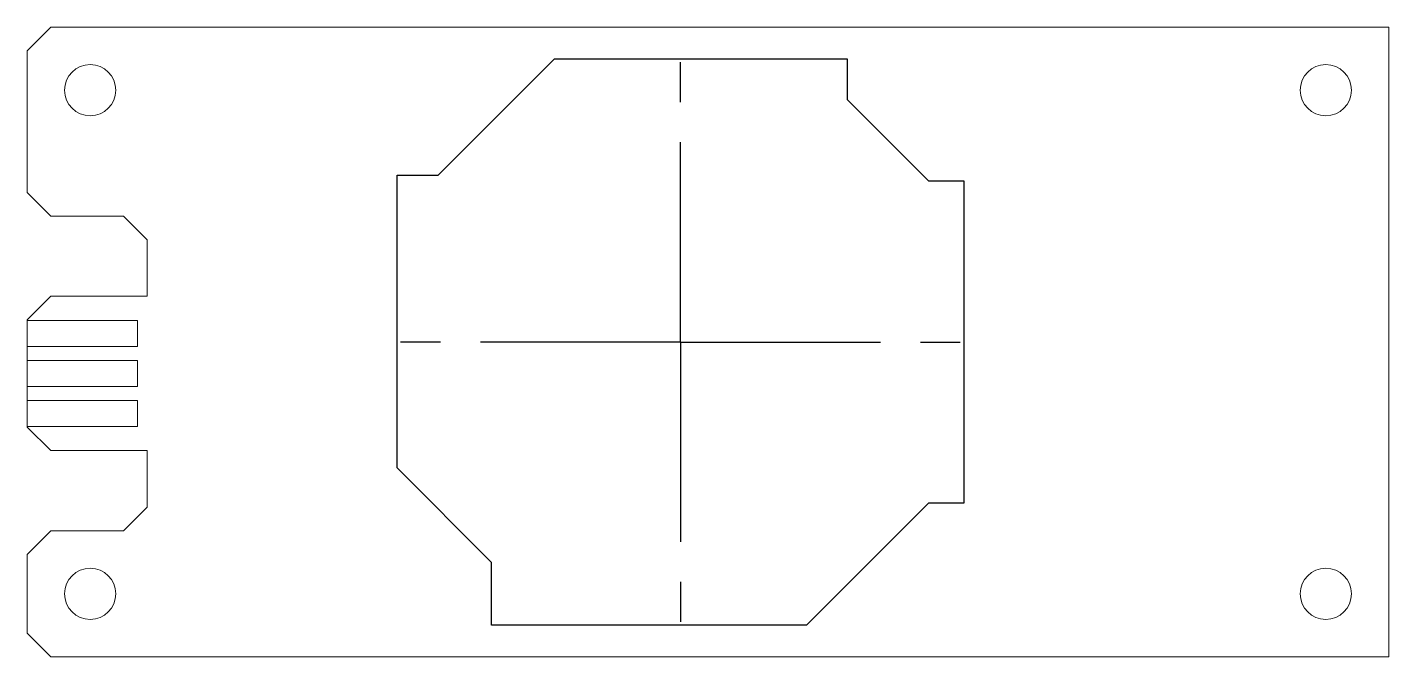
# Model space of a CAD drawing. Header units: millimetres. Extents: x -41.5 to 45, y -20 to 20.
import ezdxf

# ---------------------------------------------------------------- set-up
doc = ezdxf.new("R2010")
doc.units = ezdxf.units.MM
doc.linetypes.add('CENTERX2', pattern=[20.32, 12.7, -2.54, 2.54, -2.54])

msp = doc.modelspace()

# ---------------------------------------------------------------- linework, layer by layer
at = {"color": 7, "linetype": 'Continuous', "lineweight": 15}
for p, q in [((-40, 20), (-41.5, 18.5)), ((45, 20), (-40, 20)), ((45, -20), (45, 20)), ((-41.5, 18.5), (-41.5, 9.5)), ((-41.5, 9.5), (-40, 8)), ((-35.38, 8), (-40, 8)), ((-35.38, 8), (-33.88, 6.5)), ((-33.88, 2.9022), (-33.88, 6.5)), ((-40, 2.9022), (-41.5, 1.4022)), ((-40, 2.9022), (-33.88, 2.9022)), ((-41.5, -5.4022), (-41.5, 1.4022)), ((-34.5, 1.3655), (-41.5, 1.3655)), ((-34.5, -0.2855), (-34.5, 1.3655)), ((-41.5, -0.2855), (-34.5, -0.2855)), ((-34.5, -1.1745), (-41.5, -1.1745)), ((-34.5, -2.8255), (-34.5, -1.1745)), ((-41.5, -2.8255), (-34.5, -2.8255)), ((-34.5, -3.7145), (-41.5, -3.7145)), ((-34.5, -5.3655), (-34.5, -3.7145)), ((-41.5, -5.3655), (-34.5, -5.3655)), ((-41.5, -5.4022), (-40, -6.9022)), ((-33.88, -6.9022), (-40, -6.9022)), ((-33.88, -10.5), (-33.88, -6.9022)), ((-33.88, -10.5), (-35.38, -12)), ((-40, -12), (-41.5, -13.5)), ((-40, -12), (-35.38, -12)), ((-41.5, -13.5), (-41.5, -18.5)), ((-41.5, -18.5), (-40, -20)), ((-40, -20), (45, -20))]:
    msp.add_line(p, q, dxfattribs=at)
at = {"color": 7, "linetype": 'Continuous'}
for p, q in [((-15.4, 10.6), (-8, 18)), ((-8, 18), (10.6, 18)), ((10.6, 18), (10.6, 15.4)), ((10.6, 15.4), (15.75, 10.25)), ((-18, -8), (-18, 10.6)), ((-18, 10.6), (-15.4, 10.6)), ((15.75, 10.25), (18, 10.25)), ((18, 10.25), (18, -10.25)), ((-12, -14), (-18, -8)), ((15.75, -10.25), (8, -18)), ((18, -10.25), (15.75, -10.25)), ((-12, -18), (-12, -14)), ((8, -18), (-12, -18))]:
    msp.add_line(p, q, dxfattribs=at)
at = {"color": 7, "linetype": 'CENTERX2'}
for q in [(0, 18), (-18, 0), (0, -18), (18, 0)]:
    msp.add_line((0, 0), q, dxfattribs=at)
at = {"color": 7, "linetype": 'Continuous', "lineweight": 15}
for centre in [(-37.5, 16), (41, 16), (-37.5, -16), (41, -16)]:
    msp.add_circle(centre, 1.625, dxfattribs=at)

doc.saveas('drawing.dxf')
